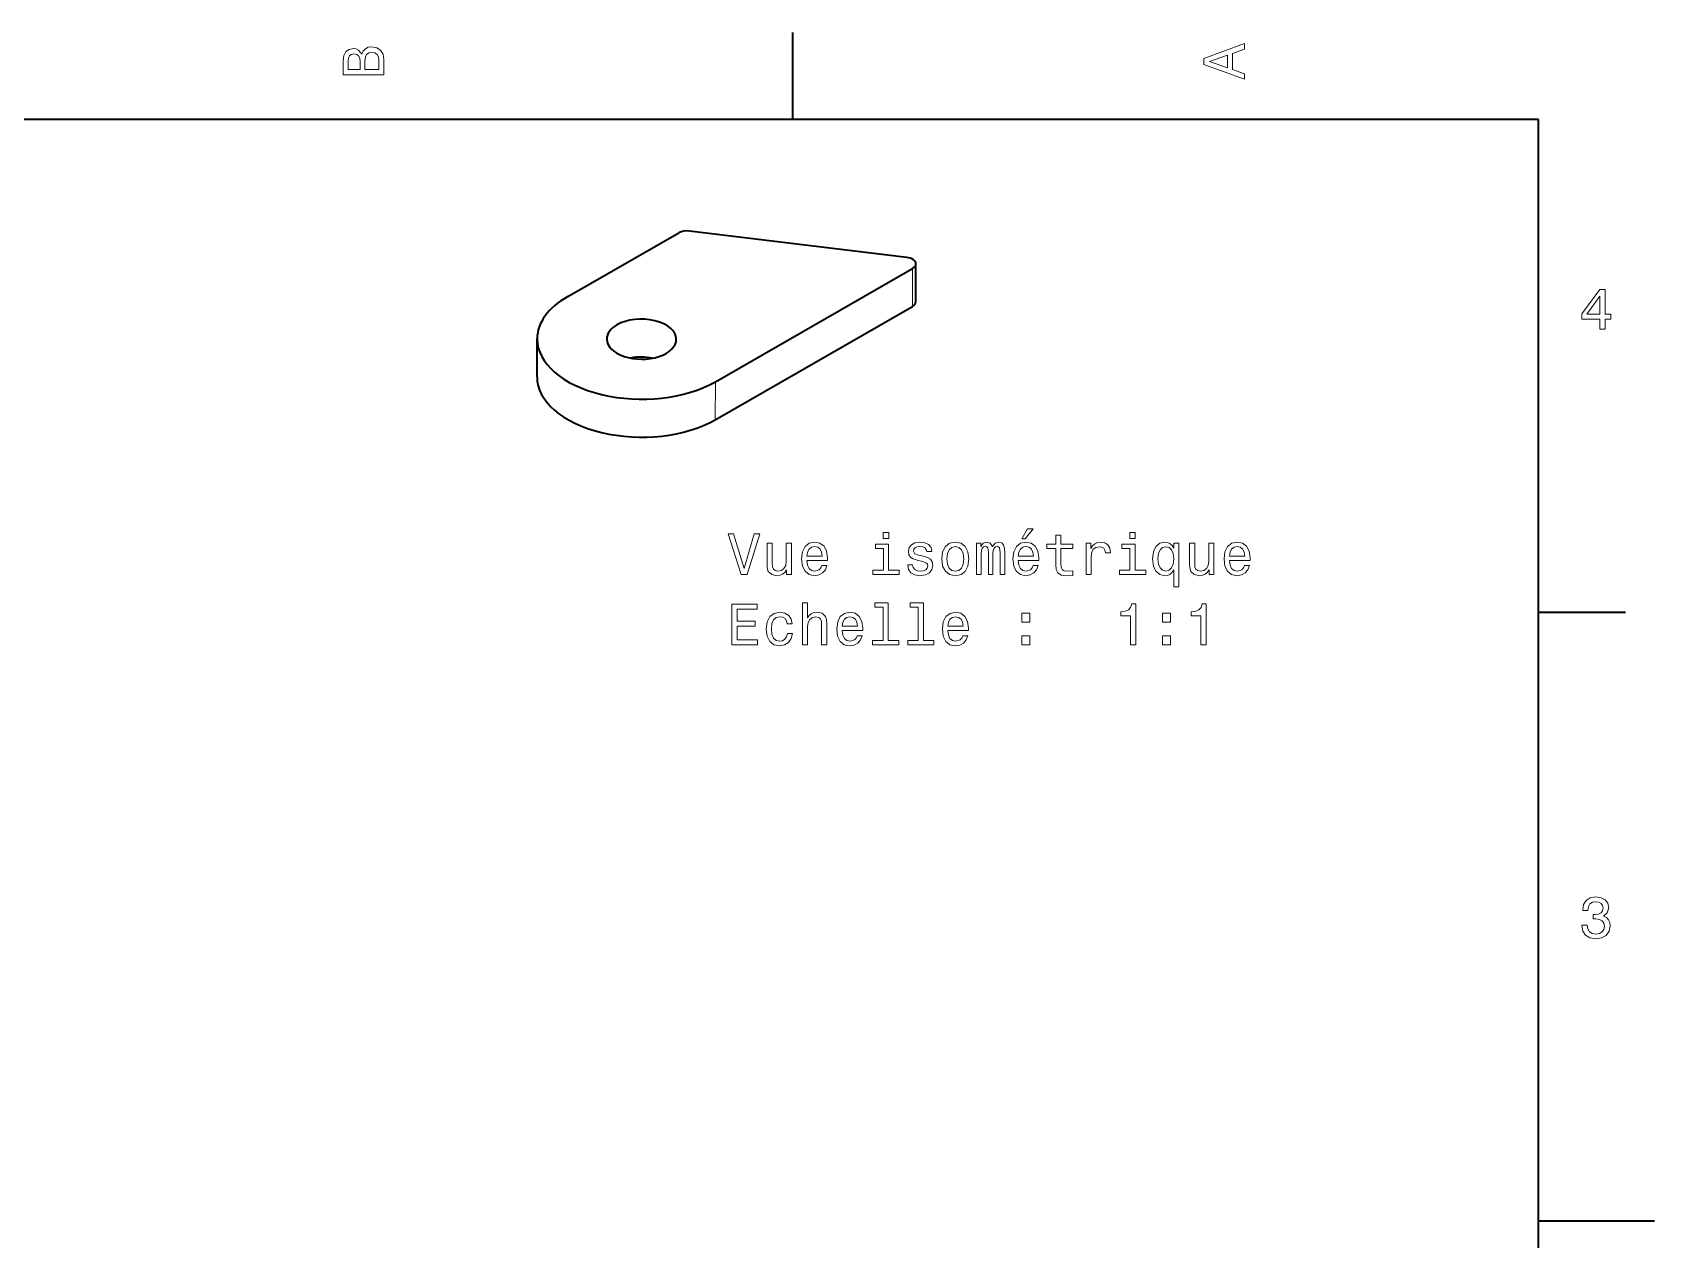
# Model space of a CAD drawing. Extents: x 0 to 297, y 0 to 210.
# Drawn here: x 157.1 to 297, y 103.4 to 207.5 of the extents above; entities that cross this region are included whole.
import ezdxf

# ---------------------------------------------------------------- set-up
doc = ezdxf.new("R2010")
doc.units = 0

msp = doc.modelspace()

# ---------------------------------------------------------------- linework, layer by layer
at = {"color": 7, "lineweight": 35, "ltscale": 0.1875}
for p, q in [((222.699997, 200), (222.699997, 207.5)), ((287, 157.5), (294.5, 157.5))]:
    msp.add_line(p, q, dxfattribs=at)
at = {"color": 7, "lineweight": 35}
for p, q in [((287, 200), (10, 200)), ((287, 10), (287, 200))]:
    msp.add_line(p, q, dxfattribs=at)
at = {"color": 7, "lineweight": 35, "ltscale": 0.27627}
msp.add_line((203.287964, 184.720886), (212.87384, 190.219177), dxfattribs=at)
at = {"color": 7, "lineweight": 35, "ltscale": 0.47176}
msp.add_line((232.51709, 188.097229), (213.784546, 190.373901), dxfattribs=at)
at = {"color": 7, "lineweight": 35, "ltscale": 0.081789}
for p, q in [((233.303955, 184.259766), (233.313599, 187.531311)), ((200.643311, 177.80249), (200.652954, 181.074036))]:
    msp.add_line(p, q, dxfattribs=at)
at = {"color": 7, "lineweight": 35, "ltscale": 0.490035}
msp.add_line((216.017822, 177.373596), (233.020874, 187.126099), dxfattribs=at)
at = {"color": 7, "lineweight": 13, "ltscale": 0.081789}
msp.add_line((233.011108, 183.854553), (233.020874, 187.126099), dxfattribs=at)
at = {"color": 7, "lineweight": 35, "ltscale": 0.490033}
msp.add_line((216.008179, 174.10199), (233.011108, 183.854553), dxfattribs=at)
at = {"color": 7, "lineweight": 13, "ltscale": 0.081791}
msp.add_line((216.008179, 174.10199), (216.017822, 177.373596), dxfattribs=at)
at = {"color": 7, "lineweight": 35, "ltscale": 0.25}
msp.add_line((287, 105), (297, 105), dxfattribs=at)
at = {"color": 7, "lineweight": 13}
for points in [[(185.542007, 205.630417), (185.249496, 205.983429), (185.052811, 206.074219), (184.81073, 206.104477), (184.432495, 206.03891), (184.160156, 205.842224), (183.993729, 205.524506), (183.933212, 205.080704), (183.933212, 203.835022), (187.433212, 203.835022), (187.433212, 205.151306), (187.36261, 205.620331), (187.155838, 205.968307), (186.828018, 206.185165), (186.384216, 206.260818), (186.08667, 206.215424), (185.839554, 206.094391), (185.65799, 205.897705)], [(185.385666, 204.984879), (185.385666, 204.298996), (184.351807, 204.298996), (184.351807, 205.025223), (184.382065, 205.297562), (184.472839, 205.489197), (184.629181, 205.605194), (184.86116, 205.645538), (185.093155, 205.600143), (185.254532, 205.479111), (185.355408, 205.272339)], [(187.014618, 205.095825), (187.014618, 204.298996), (185.809296, 204.298996), (185.809296, 205.050446), (185.844589, 205.368164), (185.9505, 205.595108), (186.132065, 205.731277), (186.394302, 205.776657), (186.671692, 205.731277), (186.863327, 205.605194), (186.979324, 205.393372)], [(261.633209, 203.466858), (261.633209, 203.930847), (260.604401, 204.298996), (260.604401, 205.695969), (261.633209, 206.064133), (261.633209, 206.538193), (258.128174, 205.257217), (258.128174, 204.742798)], [(260.17572, 204.460388), (258.632477, 205), (260.17572, 205.539627)], [(292.277374, 181.916794), (292.731262, 181.916794), (292.731262, 182.784225), (293.23056, 182.784225), (293.23056, 183.187683), (292.731262, 183.187683), (292.731262, 185.341141), (292.272339, 185.341141), (290.739197, 183.228027), (290.739197, 182.784225), (292.277374, 182.784225)], [(291.162842, 183.187683), (292.277374, 184.756134), (292.277374, 183.187683)], [(219.373932, 164.245712), (218.496399, 161.265152), (217.593674, 164.245712), (217.114563, 164.245712), (218.244247, 160.740662), (218.748566, 160.740662), (219.853027, 164.245712)], [(230.968307, 164.361694), (230.499283, 164.361694), (230.499283, 163.857376), (230.968307, 163.857376)], [(242.436615, 163.817032), (242.734161, 163.817032), (243.435165, 164.674377), (242.940933, 164.674377)], [(245.371765, 162.979858), (245.371765, 161.62323), (245.402023, 161.184464), (245.543243, 160.881866), (245.825653, 160.705353), (246.304764, 160.644836), (246.829254, 160.670059), (246.829254, 161.053345), (246.445969, 161.023087), (246.097992, 161.063431), (245.911392, 161.189514), (245.830704, 161.401321), (245.815567, 161.698868), (245.815567, 162.979858), (246.829254, 162.979858), (246.829254, 163.358093), (245.815567, 163.358093), (245.815567, 164.149887), (245.371765, 164.149887), (245.371765, 163.358093), (244.605194, 163.358093), (244.605194, 162.979858)], [(252.220459, 164.361694), (251.75145, 164.361694), (251.75145, 163.857376), (252.220459, 163.857376)], [(222.57637, 163.448868), (222.132568, 163.448868), (222.132568, 161.885468), (222.082138, 161.522369), (221.935883, 161.260117), (221.708939, 161.098724), (221.411392, 161.048294), (221.174362, 161.088638), (221.023056, 161.209686), (220.937332, 161.416458), (220.91716, 161.708954), (220.91716, 163.448868), (220.473358, 163.448868), (220.473358, 161.66861), (220.48848, 161.310547), (220.584305, 161.013), (220.876816, 160.740662), (221.345825, 160.644836), (221.597992, 160.680145), (221.81485, 160.77092), (222.00145, 160.927261), (222.15274, 161.154205), (222.15274, 160.740662), (222.57637, 160.740662)], [(223.912827, 161.966171), (225.688049, 161.966171), (225.693085, 162.172943), (225.612396, 162.752914), (225.390503, 163.18663), (225.037476, 163.448868), (224.568451, 163.544693), (224.109512, 163.443832), (223.756485, 163.161407), (223.529541, 162.702484), (223.448853, 162.09729), (223.524506, 161.476974), (223.75145, 161.023087), (224.099426, 160.740662), (224.553314, 160.644836), (224.946686, 160.710403), (225.269455, 160.881866), (225.506485, 161.154205), (225.642654, 161.517319), (225.203903, 161.517319), (225.113113, 161.315582), (224.981995, 161.164291), (224.608795, 161.043259), (224.321335, 161.098724), (224.104477, 161.275238), (223.963257, 161.562714), (223.912827, 161.951035)], [(223.912827, 162.339371), (223.968307, 162.687347), (224.104477, 162.94455), (224.311249, 163.100891), (224.583588, 163.156372), (224.850876, 163.100891), (225.057648, 162.94455), (225.183731, 162.687347), (225.229111, 162.339371)], [(230.953171, 161.113861), (230.953171, 163.358093), (229.813416, 163.358093), (229.813416, 162.979858), (230.509369, 162.979858), (230.509369, 161.113861), (229.601593, 161.113861), (229.601593, 160.740662), (231.871048, 160.740662), (231.871048, 161.113861)], [(233.958939, 162.319199), (233.530273, 162.420059), (233.21254, 162.536057), (233.106628, 162.773087), (233.136902, 162.939514), (233.242798, 163.060547), (233.414276, 163.1362), (233.661392, 163.166458), (233.898422, 163.1362), (234.085022, 163.04541), (234.206055, 162.909256), (234.2565, 162.727692), (234.690216, 162.727692), (234.690216, 162.737778), (234.614563, 163.065582), (234.407791, 163.3228), (234.085022, 163.484177), (233.661392, 163.544693), (233.232712, 163.484177), (232.920044, 163.317749), (232.723358, 163.070633), (232.662827, 162.75795), (232.708221, 162.455353), (232.849426, 162.243546), (233.081421, 162.092239), (233.419312, 161.986343), (233.913559, 161.865295), (234.216141, 161.739227), (234.296844, 161.638351), (234.327103, 161.487061), (234.281708, 161.300461), (234.160675, 161.159256), (233.963989, 161.068466), (233.701736, 161.038208), (233.424362, 161.068466), (233.222626, 161.174377), (233.086456, 161.345856), (233.030991, 161.582886), (232.60231, 161.582886), (232.672913, 161.179428), (232.879684, 160.886917), (233.207504, 160.710403), (233.661392, 160.644836), (234.135452, 160.710403), (234.483429, 160.886917), (234.695251, 161.169342), (234.770905, 161.537491), (234.715424, 161.855209), (234.559082, 162.072067), (234.30188, 162.213287)], [(235.537476, 162.092239), (235.618164, 161.476974), (235.850159, 161.023087), (236.218307, 160.740662), (236.71254, 160.644836), (237.201736, 160.740662), (237.569885, 161.018036), (237.80188, 161.471924), (237.887619, 162.092239), (237.80188, 162.70752), (237.569885, 163.166458), (237.201736, 163.443832), (236.71254, 163.544693), (236.218307, 163.443832), (235.850159, 163.161407), (235.618164, 162.70752)], [(235.991364, 162.09729), (236.036743, 162.551178), (236.177963, 162.878998), (236.404907, 163.080719), (236.71254, 163.151321), (237.015137, 163.080719), (237.242081, 162.884033), (237.383301, 162.551178), (237.433731, 162.09729), (237.383301, 161.638351), (237.242081, 161.305496), (237.015137, 161.103775), (236.71254, 161.038208), (236.404907, 161.103775), (236.177963, 161.305496), (236.036743, 161.638351)], [(238.528107, 160.740662), (238.936615, 160.740662), (238.936615, 162.551178), (238.961823, 162.823517), (239.037476, 163.020203), (239.153473, 163.1362), (239.304764, 163.18158), (239.425797, 163.141235), (239.5065, 163.040375), (239.546844, 162.868896), (239.561966, 162.641953), (239.561966, 160.740662), (239.945251, 160.740662), (239.945251, 162.551178), (239.970474, 162.818466), (240.046112, 163.015152), (240.16716, 163.1362), (240.318451, 163.18158), (240.439484, 163.141235), (240.520187, 163.040375), (240.570618, 162.641953), (240.570618, 160.740662), (240.979111, 160.740662), (240.979111, 162.611694), (240.953903, 163.000031), (240.873199, 163.297577), (240.711823, 163.479141), (240.449585, 163.544693), (240.141937, 163.443832), (239.904907, 163.151321), (239.718307, 163.438782), (239.405624, 163.544693), (239.118164, 163.443832), (238.921478, 163.161407), (238.921478, 163.448868), (238.528107, 163.448868)], [(242.128967, 161.966171), (243.90419, 161.966171), (243.909225, 162.172943), (243.828537, 162.752914), (243.606628, 163.18663), (243.253616, 163.448868), (242.784592, 163.544693), (242.325653, 163.443832), (241.972626, 163.161407), (241.745682, 162.702484), (241.664993, 162.09729), (241.740646, 161.476974), (241.96759, 161.023087), (242.315567, 160.740662), (242.769455, 160.644836), (243.162827, 160.710403), (243.485596, 160.881866), (243.722626, 161.154205), (243.858795, 161.517319), (243.420044, 161.517319), (243.329254, 161.315582), (243.198135, 161.164291), (242.824936, 161.043259), (242.537476, 161.098724), (242.320618, 161.275238), (242.179398, 161.562714), (242.128967, 161.951035)], [(242.128967, 162.339371), (242.184448, 162.687347), (242.320618, 162.94455), (242.52739, 163.100891), (242.799713, 163.156372), (243.067017, 163.100891), (243.273788, 162.94455), (243.399872, 162.687347), (243.445251, 162.339371)], [(247.979111, 160.740662), (248.422913, 160.740662), (248.422913, 162.288925), (248.468307, 162.662125), (248.604477, 162.929428), (248.82637, 163.090805), (249.123932, 163.146286), (249.345825, 163.110977), (249.512253, 163.010117), (249.613113, 162.838638), (249.648422, 162.606659), (250.09726, 162.606659), (250.036743, 163.015152), (249.870331, 163.307663), (249.592941, 163.484177), (249.214706, 163.544693), (248.957504, 163.504349), (248.735596, 163.403488), (248.53891, 163.23201), (248.382568, 163.000031), (248.382568, 163.448868), (247.979111, 163.448868)], [(252.205338, 161.113861), (252.205338, 163.358093), (251.065567, 163.358093), (251.065567, 162.979858), (251.761536, 162.979858), (251.761536, 161.113861), (250.85376, 161.113861), (250.85376, 160.740662), (253.123199, 160.740662), (253.123199, 161.113861)], [(255.548996, 163.030289), (255.392654, 163.257233), (255.216141, 163.41861), (255.009369, 163.509399), (254.772339, 163.544693), (254.343658, 163.443832), (254.010803, 163.161407), (253.793945, 162.70752), (253.718307, 162.09729), (253.793945, 161.48201), (254.010803, 161.028122), (254.343658, 160.740662), (254.772339, 160.644836), (255.009369, 160.675095), (255.211105, 160.760834), (255.387604, 160.917175), (255.548996, 161.154205), (255.548996, 159.691666), (255.992798, 159.691666), (255.992798, 163.448868), (255.548996, 163.448868)], [(254.172195, 162.09729), (254.21759, 162.546143), (254.358795, 162.873947), (254.570618, 163.075684), (254.847992, 163.146286), (255.140503, 163.075684), (255.362396, 162.878998), (255.493515, 162.551178), (255.543945, 162.09729), (255.493515, 161.638351), (255.362396, 161.310547), (255.140503, 161.10881), (254.847992, 161.043259), (254.570618, 161.10881), (254.358795, 161.310547), (254.21759, 161.643402)], [(259.008636, 163.448868), (258.56485, 163.448868), (258.56485, 161.885468), (258.514404, 161.522369), (258.368164, 161.260117), (258.141205, 161.098724), (257.843658, 161.048294), (257.606628, 161.088638), (257.455322, 161.209686), (257.369598, 161.416458), (257.349426, 161.708954), (257.349426, 163.448868), (256.90564, 163.448868), (256.90564, 161.66861), (256.920746, 161.310547), (257.016571, 161.013), (257.309082, 160.740662), (257.778107, 160.644836), (258.030273, 160.680145), (258.247131, 160.77092), (258.433716, 160.927261), (258.585022, 161.154205), (258.585022, 160.740662), (259.008636, 160.740662)], [(260.345093, 161.966171), (262.120331, 161.966171), (262.125366, 162.172943), (262.044678, 162.752914), (261.822754, 163.18663), (261.469727, 163.448868), (261.000732, 163.544693), (260.541779, 163.443832), (260.188751, 163.161407), (259.961823, 162.702484), (259.881134, 162.09729), (259.956787, 161.476974), (260.183716, 161.023087), (260.531708, 160.740662), (260.985596, 160.644836), (261.378967, 160.710403), (261.701721, 160.881866), (261.938751, 161.154205), (262.074921, 161.517319), (261.636169, 161.517319), (261.54538, 161.315582), (261.414276, 161.164291), (261.041077, 161.043259), (260.753601, 161.098724), (260.536743, 161.275238), (260.395538, 161.562714), (260.345093, 161.951035)], [(260.345093, 162.339371), (260.400574, 162.687347), (260.536743, 162.94455), (260.74353, 163.100891), (261.015869, 163.156372), (261.283142, 163.100891), (261.489929, 162.94455), (261.615997, 162.687347), (261.661377, 162.339371)], [(217.437332, 154.693832), (219.656342, 154.693832), (219.656342, 155.117462), (217.901306, 155.117462), (217.901306, 156.302628), (219.464706, 156.302628), (219.464706, 156.721207), (217.901306, 156.721207), (217.901306, 157.770203), (219.615997, 157.770203), (219.615997, 158.193832), (217.437332, 158.193832)], [(223.524506, 154.693832), (223.968307, 154.693832), (223.968307, 156.257233), (224.013702, 156.615295), (224.159943, 156.877548), (224.386902, 157.03894), (224.689484, 157.099457), (224.931564, 157.049026), (225.082855, 156.912857), (225.158508, 156.685913), (225.183731, 156.383316), (225.183731, 154.693832), (225.627533, 154.693832), (225.627533, 156.474091), (225.607361, 156.832153), (225.516571, 157.129715), (225.219025, 157.402039), (224.755051, 157.497864), (224.502884, 157.46257), (224.286026, 157.366745), (224.104477, 157.215439), (223.968307, 157.008667), (223.968307, 158.314865), (223.524506, 158.314865)], [(230.479111, 157.941666), (230.479111, 155.067032), (229.566284, 155.067032), (229.566284, 154.693832), (231.830704, 154.693832), (231.830704, 155.067032), (230.922913, 155.067032), (230.922913, 158.314865), (229.783142, 158.314865), (229.783142, 157.941666)], [(233.515137, 157.941666), (233.515137, 155.067032), (232.60231, 155.067032), (232.60231, 154.693832), (234.86673, 154.693832), (234.86673, 155.067032), (233.958939, 155.067032), (233.958939, 158.314865), (232.819168, 158.314865), (232.819168, 157.941666)], [(251.80188, 154.693832), (252.260803, 154.693832), (252.260803, 158.219055), (251.917877, 158.219055), (251.827087, 157.911407), (251.645538, 157.704636), (251.368164, 157.583603), (250.984879, 157.543259), (250.984879, 157.185181), (251.80188, 157.185181)], [(257.873932, 154.693832), (258.332855, 154.693832), (258.332855, 158.219055), (257.989929, 158.219055), (257.899139, 157.911407), (257.71759, 157.704636), (257.440216, 157.583603), (257.056915, 157.543259), (257.056915, 157.185181), (257.873932, 157.185181)], [(222.213257, 156.504349), (222.652023, 156.504349), (222.561249, 156.907806), (222.344391, 157.22554), (222.006485, 157.422226), (221.567734, 157.497864), (221.083588, 157.397003), (220.715424, 157.114578), (220.483444, 156.655655), (220.40274, 156.040375), (220.478394, 155.430145), (220.705338, 154.976257), (221.063416, 154.693832), (221.552597, 154.598007), (221.986313, 154.67366), (222.324219, 154.885468), (222.556198, 155.218323), (222.657074, 155.662125), (222.233444, 155.662125), (222.157791, 155.379715), (222.016571, 155.167892), (221.81485, 155.036774), (221.567734, 154.996429), (221.260101, 155.061981), (221.038193, 155.263718), (220.902023, 155.591522), (220.856628, 156.055511), (220.902023, 156.509399), (221.043228, 156.837204), (221.270187, 157.03894), (221.567734, 157.109543), (221.829971, 157.064148), (222.026672, 156.948151), (222.157791, 156.756516)], [(226.948853, 155.919342), (228.724075, 155.919342), (228.729111, 156.126114), (228.648422, 156.706085), (228.426514, 157.139801), (228.073502, 157.402039), (227.604477, 157.497864), (227.145538, 157.397003), (226.792511, 157.114578), (226.565567, 156.655655), (226.484879, 156.050461), (226.560532, 155.430145), (226.787476, 154.976257), (227.135452, 154.693832), (227.58934, 154.598007), (227.982712, 154.663574), (228.305481, 154.835037), (228.542511, 155.107376), (228.67868, 155.47049), (228.239929, 155.47049), (228.149139, 155.268753), (228.018021, 155.117462), (227.644821, 154.996429), (227.357361, 155.051895), (227.140503, 155.228409), (226.999283, 155.515884), (226.948853, 155.904205)], [(226.948853, 156.292542), (227.004333, 156.640518), (227.140503, 156.89772), (227.347275, 157.054062), (227.619598, 157.109543), (227.886902, 157.054062), (228.093674, 156.89772), (228.219742, 156.640518), (228.265137, 156.292542)], [(236.056931, 155.919342), (237.832138, 155.919342), (237.837189, 156.126114), (237.7565, 156.706085), (237.534592, 157.139801), (237.181564, 157.402039), (236.71254, 157.497864), (236.253616, 157.397003), (235.900589, 157.114578), (235.673645, 156.655655), (235.592941, 156.050461), (235.668594, 155.430145), (235.895538, 154.976257), (236.24353, 154.693832), (236.697418, 154.598007), (237.09079, 154.663574), (237.413559, 154.835037), (237.650589, 155.107376), (237.786743, 155.47049), (237.347992, 155.47049), (237.257217, 155.268753), (237.126083, 155.117462), (236.752884, 154.996429), (236.465424, 155.051895), (236.248566, 155.228409), (236.107361, 155.515884), (236.056931, 155.904205)], [(236.056931, 156.292542), (236.112396, 156.640518), (236.248566, 156.89772), (236.455338, 157.054062), (236.727676, 157.109543), (236.994965, 157.054062), (237.201736, 156.89772), (237.32782, 156.640518), (237.373199, 156.292542)], [(242.436615, 156.650604), (243.132568, 156.650604), (243.132568, 157.402039), (242.436615, 157.402039)], [(254.580688, 156.650604), (255.276657, 156.650604), (255.276657, 157.402039), (254.580688, 157.402039)], [(242.436615, 154.693832), (243.132568, 154.693832), (243.132568, 155.445267), (242.436615, 155.445267)], [(254.580688, 154.693832), (255.276657, 154.693832), (255.276657, 155.445267), (254.580688, 155.445267)], [(290.729126, 130.51622), (290.729126, 130.480911), (290.809814, 129.996765), (291.046844, 129.633652), (291.420044, 129.401657), (291.914276, 129.315933), (292.438782, 129.401657), (292.832153, 129.623566), (293.08429, 129.976593), (293.175079, 130.430481), (293.134735, 130.728027), (293.023773, 130.970108), (292.842224, 131.156708), (292.600159, 131.292877), (292.927948, 131.565216), (293.043945, 131.998932), (292.968292, 132.392303), (292.751434, 132.68985), (292.398407, 132.87645), (291.914276, 132.942017), (291.460388, 132.861313), (291.112396, 132.63942), (290.885468, 132.286392), (290.809814, 131.817368), (290.809814, 131.782074), (291.258636, 131.782074), (291.299011, 132.104828), (291.430115, 132.336823), (291.641937, 132.478027), (291.939484, 132.528473), (292.201721, 132.488113), (292.393372, 132.382217), (292.509369, 132.210739), (292.554749, 131.97876), (292.509369, 131.731628), (292.388336, 131.565216), (292.176514, 131.46434), (291.889069, 131.434082), (291.692383, 131.439133), (291.692383, 131.04071), (291.939484, 131.050797), (292.257202, 131.005417), (292.494232, 130.884369), (292.635468, 130.687683), (292.685883, 130.430481), (292.630402, 130.13797), (292.484161, 129.921112), (292.252167, 129.784943), (291.944519, 129.739563), (291.626801, 129.789993), (291.394806, 129.941284), (291.248566, 130.183365), (291.193085, 130.51622)]]:
    msp.add_lwpolyline(points, close=True, dxfattribs=at)
at = {"color": 7, "lineweight": 35}
for centre, major_axis, start_param, end_param in [((213.581055, 189.810974), (1, -0.00293), 1.3676223228, 2.3580554607), ((232.313599, 187.534302), (1, -0.00293), 0.0000089044, 1.3676223228), ((232.313599, 187.534302), (1, -0.00293), 5.4996481143, 6.2831942116), ((209.652893, 181.047241), (8.999939, -0.026611), 2.3580554607, 3.141553646), ((232.303955, 184.262756), (1, -0.00293), 5.4996481143, 6.2831942116), ((209.652893, 181.047241), (3, -0.00885), 2.3580554607, 3.141553646), ((209.652893, 181.047241), (3, -0.00885), 6.2831462996, 8.6412407679), ((209.652893, 181.047241), (8.999939, -0.026611), 3.141553646, 5.4996481143), ((209.652893, 181.047241), (3, -0.00885), 3.141553646, 6.2831462996), ((209.64325, 177.775696), (3, -0.00885), 1.245065049, 1.8965588628), ((209.64325, 177.775696), (8.999939, -0.026611), 3.141553646, 5.4996481143)]:
    msp.add_ellipse(centre, major_axis=major_axis, ratio=0.575371, start_param=start_param, end_param=end_param, dxfattribs=at)

doc.saveas('drawing.dxf')
